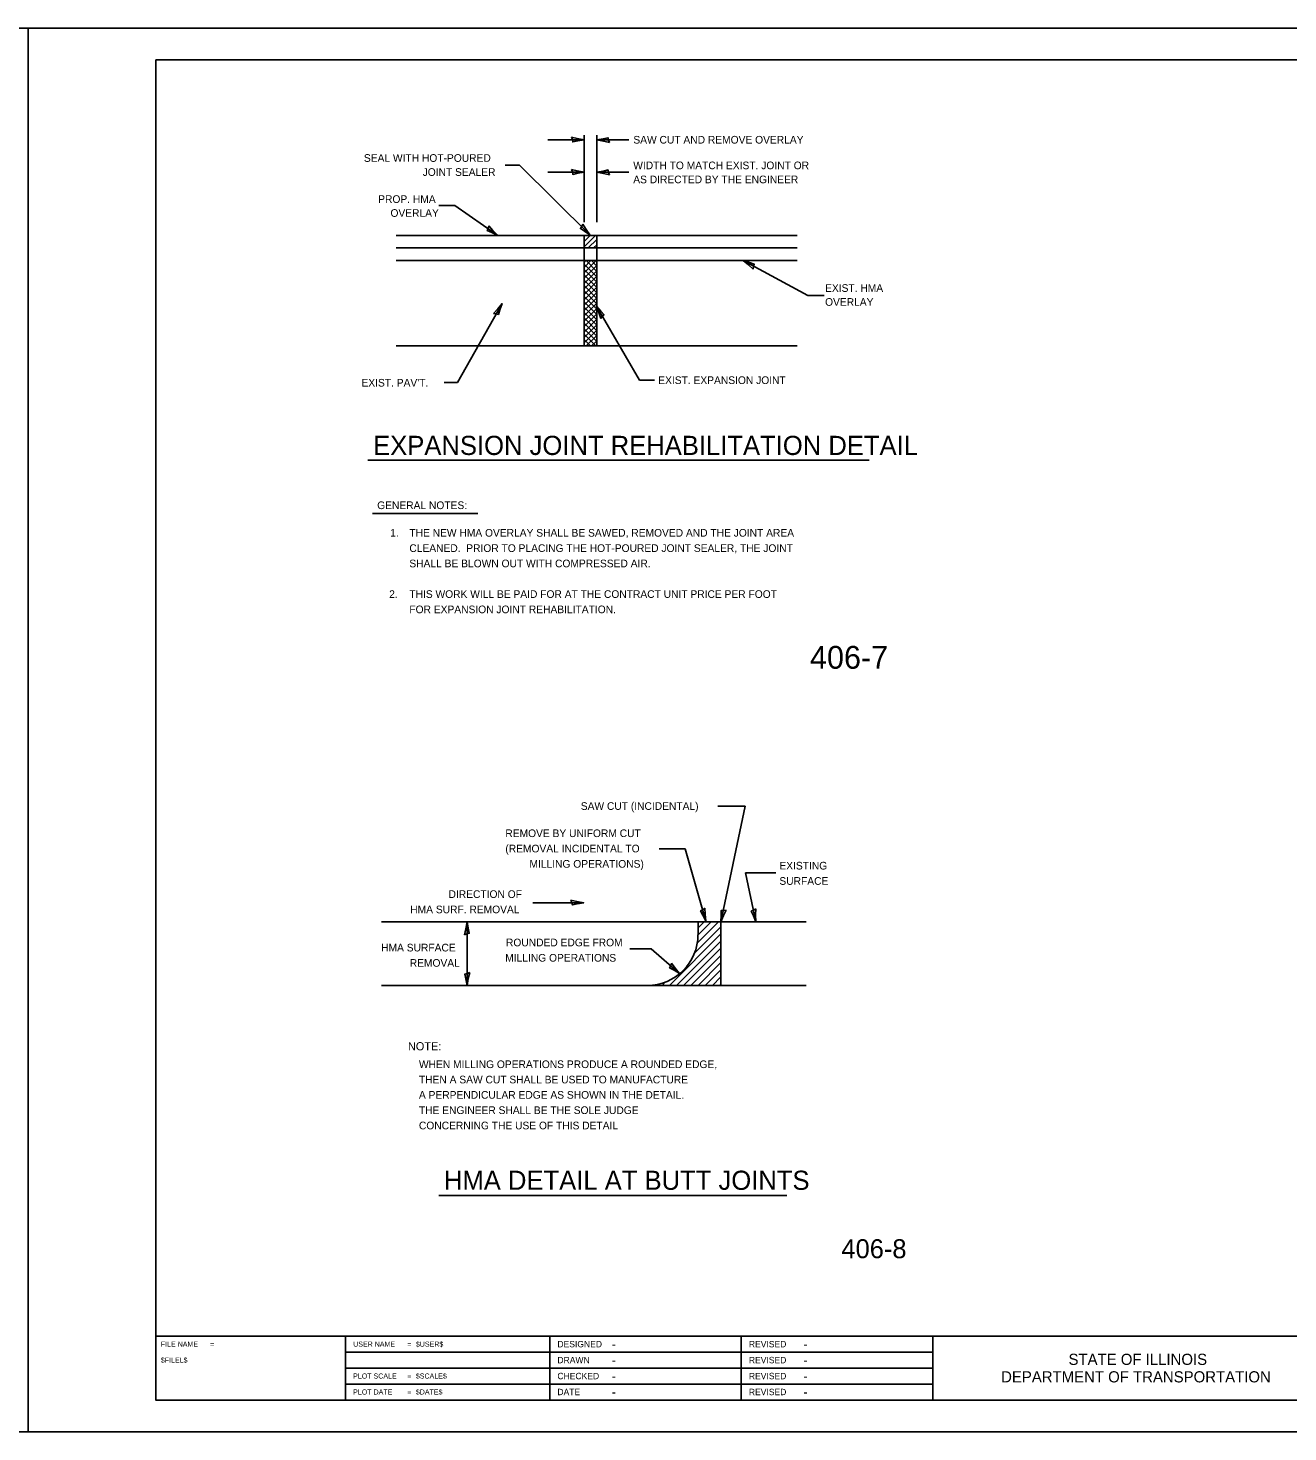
# Model space of a CAD drawing. Extents: x 1875357 to 1890680, y 2257528 to 2269761.
# Drawn here: x 1885557 to 1886544, y 2267641 to 2268741 of the extents above; entities that cross this region are included whole.
import ezdxf

# ---------------------------------------------------------------- set-up
doc = ezdxf.new("R2010")
doc.units = 0
for name, color, linetype in [('Level 1', 7, 'Continuous'), ('Level 24', 7, 'Continuous'), ('Level 40', 7, 'Continuous'), ('ROW_PR_Notes', 7, 'Continuous'), ('Sheets_50 Reference Boundary', 7, 'Continuous'), ('Sheets_General Details', 7, 'Continuous'), ('Sheets_Printer Plotting Border', 7, 'Continuous')]:
    doc.layers.add(name, color=color, linetype=linetype)

msp = doc.modelspace()

# ---------------------------------------------------------------- linework, layer by layer
at = {"layer": 'Level 24'}
for p, q in [((1885823.6, 2268402.2), (1886216.4, 2268402.2)), ((1885879.3, 2267826), (1886151.7, 2267826))]:
    msp.add_line(p, q, dxfattribs=at)
at = {"layer": 'Level 40'}
for p, q in [((1885993, 2268568.4), (1885993, 2268491.6)), ((1886002.9, 2268568.4), (1886002.9, 2268491.6)), ((1885845.9, 2268558.5), (1886160, 2268558.5)), ((1885845.9, 2268491.6), (1886160, 2268491.6)), ((1886100.2, 2268040.3), (1886082.3, 2268040.3)), ((1886082.3, 2268040.3), (1886082.3, 2268030.3)), ((1886100.2, 2267990.6), (1886100.2, 2268040.3)), ((1886042.5, 2267990.6), (1886100.2, 2267990.6))]:
    msp.add_line(p, q, dxfattribs=at)
msp.add_arc((1886042.5, 2268030.3), 39.7, 270, 0, dxfattribs=at)
at = {"layer": 'ROW_PR_Notes'}
for p, q in [((1885964.7, 2268653.2), (1885993, 2268653.2)), ((1885993, 2268588.6), (1885993, 2268656.8)), ((1886002.9, 2268588.6), (1886002.9, 2268656.8)), ((1886002.9, 2268653.2), (1886028.1, 2268653.2)), ((1885942.3, 2268633.4), (1885931.1, 2268633.4)), ((1885997.6, 2268578.6), (1885942.3, 2268633.4)), ((1885964.7, 2268627.8), (1885993, 2268627.8)), ((1886002.9, 2268627.8), (1886028.1, 2268627.8)), ((1885879.1, 2268601.7), (1885891.8, 2268601.7)), ((1885891.8, 2268601.7), (1885925.4, 2268578.3)), ((1885845.9, 2268578.3), (1886160, 2268578.3)), ((1885993, 2268568.4), (1885993, 2268578.3)), ((1885993, 2268569.4), (1886001.9, 2268578.3)), ((1885993, 2268573.6), (1885997.7, 2268578.3)), ((1885993, 2268577.8), (1885993.5, 2268578.3)), ((1885996.2, 2268568.4), (1886002.9, 2268575.1)), ((1886002.9, 2268568.4), (1886002.9, 2268578.3)), ((1885845.9, 2268568.4), (1886160, 2268568.4)), ((1886000.4, 2268568.4), (1886002.9, 2268570.9)), ((1885993, 2268548.9), (1886002.5, 2268558.5)), ((1885993, 2268553.1), (1885998.3, 2268558.5)), ((1885993, 2268557.3), (1885994.1, 2268558.5)), ((1886002.9, 2268545.8), (1885993, 2268555.7)), ((1885993, 2268544.7), (1886002.9, 2268554.6)), ((1886002.9, 2268550), (1885994.5, 2268558.5)), ((1886002.9, 2268554.2), (1885998.7, 2268558.5)), ((1886002.9, 2268558.4), (1886002.9, 2268558.5)), ((1886117.7, 2268558.5), (1886168.4, 2268531.2)), ((1886002.9, 2268541.6), (1885993, 2268551.5)), ((1885993, 2268540.5), (1886002.9, 2268550.4)), ((1886002.9, 2268537.4), (1885993, 2268547.3)), ((1885993, 2268536.3), (1886002.9, 2268546.2)), ((1886002.9, 2268533.2), (1885993, 2268543.1)), ((1885993, 2268532), (1886002.9, 2268542)), ((1886002.9, 2268528.9), (1885993, 2268538.9)), ((1885993, 2268527.8), (1886002.9, 2268537.8)), ((1886002.9, 2268524.7), (1885993, 2268534.7)), ((1885993, 2268523.6), (1886002.9, 2268533.6)), ((1886002.9, 2268520.5), (1885993, 2268530.4)), ((1886168.4, 2268531.2), (1886181, 2268531.2)), ((1885893.7, 2268462.9), (1885928.8, 2268524.8)), ((1885993, 2268519.4), (1886002.9, 2268529.3)), ((1886002.9, 2268516.3), (1885993, 2268526.2)), ((1885993, 2268515.2), (1886002.9, 2268525.1)), ((1886002.9, 2268512.1), (1885993, 2268522)), ((1885993, 2268511), (1886002.9, 2268520.9)), ((1886002.7, 2268522.9), (1886036.4, 2268464.9)), ((1886002.9, 2268507.9), (1885993, 2268517.8)), ((1885993, 2268506.8), (1886002.9, 2268516.7)), ((1886002.9, 2268503.6), (1885993, 2268513.6)), ((1885993, 2268502.5), (1886002.9, 2268512.5)), ((1886002.9, 2268499.4), (1885993, 2268509.4)), ((1885993, 2268498.3), (1886002.9, 2268508.3)), ((1886002.9, 2268495.2), (1885993, 2268505.1)), ((1885993, 2268494.1), (1886002.9, 2268504)), ((1886002.3, 2268491.6), (1885993, 2268500.9)), ((1885994.6, 2268491.6), (1886002.9, 2268499.8)), ((1885998.1, 2268491.6), (1885993, 2268496.7)), ((1885993.9, 2268491.6), (1885993, 2268492.5)), ((1885998.8, 2268491.6), (1886002.9, 2268495.6)), ((1886036.4, 2268464.9), (1886048.1, 2268464.9)), ((1885883.5, 2268462.9), (1885893.7, 2268462.9)), ((1885827.1, 2268360.4), (1885909.7, 2268360.4)), ((1886097.7, 2268131.1), (1886119.3, 2268131.1)), ((1886100.2, 2268040.3), (1886119.3, 2268131.1)), ((1886051.7, 2268097.6), (1886072.1, 2268097.6)), ((1886088.3, 2268041), (1886072.1, 2268097.6)), ((1886127.5, 2268040.3), (1886119.4, 2268078.9)), ((1886119.4, 2268078.9), (1886143.3, 2268078.9)), ((1885952.9, 2268055.3), (1885992.7, 2268055.3)), ((1885834.2, 2268040.3), (1886167.1, 2268040.3)), ((1885901.3, 2267990.6), (1885901.3, 2268040.3)), ((1886079.5, 2268015.9), (1886100.2, 2268036.6)), ((1886081.6, 2268023.7), (1886098.2, 2268040.3)), ((1886082.2, 2268029.9), (1886092.6, 2268040.3)), ((1886082.3, 2268030.3), (1886082.3, 2268040.3)), ((1886082.3, 2268035.6), (1886087, 2268040.3)), ((1886100.2, 2267990.6), (1886100.2, 2268040.3)), ((1886059.8, 2267990.6), (1886100.2, 2268031)), ((1886065.4, 2267990.6), (1886100.2, 2268025.3)), ((1886028.7, 2268019.2), (1886045.5, 2268019.2)), ((1886045.5, 2268019.2), (1886067.8, 2267999.9)), ((1886071, 2267990.6), (1886100.2, 2268019.7)), ((1886076.7, 2267990.6), (1886100.2, 2268014.1)), ((1886082.3, 2267990.6), (1886100.2, 2268008.5)), ((1886087.9, 2267990.6), (1886100.2, 2268002.9)), ((1886048.6, 2267990.6), (1886049.1, 2267991.2)), ((1886054.2, 2267990.6), (1886056.8, 2267993.3)), ((1886093.5, 2267990.6), (1886100.2, 2267997.2)), ((1886099.1, 2267990.6), (1886100.2, 2267991.6)), ((1885834.2, 2267990.6), (1886167.1, 2267990.6)), ((1886042.9, 2267990.6), (1886043, 2267990.6))]:
    msp.add_line(p, q, dxfattribs=at)
for points in [[(1885983, 2268655.2), (1885983.8, 2268653.3), (1885984.1, 2268651.5), (1885988, 2268652.3), (1885993, 2268653.2), (1885987.6, 2268654.1)], [(1886012.9, 2268651.1), (1886012.1, 2268653), (1886011.8, 2268654.8), (1886007.9, 2268654), (1886002.9, 2268653.2), (1886008.2, 2268652.2)], [(1886012.9, 2268651.1), (1886012.1, 2268653), (1886011.8, 2268654.8), (1886007.9, 2268654), (1886002.9, 2268653.2), (1886008.2, 2268652.2)], [(1885983, 2268629.9), (1885983.8, 2268628), (1885984.1, 2268626.1), (1885988, 2268626.9), (1885993, 2268627.8), (1885987.6, 2268628.8)], [(1886012.9, 2268625.7), (1886012.1, 2268627.6), (1886011.8, 2268629.5), (1886007.9, 2268628.7), (1886002.9, 2268627.8), (1886008.2, 2268626.8)], [(1885918.4, 2268585.8), (1885917.9, 2268583.7), (1885917.1, 2268582), (1885920.8, 2268580.5), (1885925.4, 2268578.3), (1885921.6, 2268582.2)], [(1885992, 2268587.1), (1885991.2, 2268585.2), (1885990.1, 2268583.6), (1885993.4, 2268581.5), (1885997.6, 2268578.6), (1885994.5, 2268583)], [(1886002.9, 2268568.4), (1885993, 2268568.4), (1885993, 2268568.4), (1886002.9, 2268568.4)], [(1886002.9, 2268568.4), (1885993, 2268568.4), (1885993, 2268558.5), (1886002.9, 2268558.5)], [(1886125.5, 2268551.9), (1886125.7, 2268554), (1886126.3, 2268555.7), (1886122.5, 2268556.9), (1886117.7, 2268558.5), (1886121.9, 2268555.1)], [(1885922, 2268517.1), (1885924.1, 2268516.9), (1885925.9, 2268516.3), (1885927.1, 2268520), (1885928.8, 2268524.8), (1885925.3, 2268520.6)], [(1886006, 2268513.2), (1886007.2, 2268514.9), (1886008.6, 2268516.1), (1886006, 2268519), (1886002.7, 2268522.9), (1886004.6, 2268517.8)], [(1885982.7, 2268057.3), (1885983.5, 2268055.4), (1885983.8, 2268053.6), (1885987.7, 2268054.4), (1885992.7, 2268055.3), (1885987.3, 2268056.2)], [(1886087.6, 2268051.1), (1886086, 2268049.8), (1886084.3, 2268049), (1886086.1, 2268045.5), (1886088.3, 2268041), (1886087.8, 2268046.3)], [(1886104.3, 2268049.6), (1886102.2, 2268049.2), (1886100.4, 2268049.3), (1886100.3, 2268045.3), (1886100.2, 2268040.3), (1886102.2, 2268045.3)], [(1886127.5, 2268050.5), (1886125.8, 2268049.4), (1886124, 2268048.7), (1886125.6, 2268045), (1886127.5, 2268040.3), (1886127.3, 2268045.8)], [(1885899.2, 2268030.3), (1885901.1, 2268031.1), (1885903, 2268031.4), (1885902.2, 2268035.3), (1885901.3, 2268040.3), (1885900.3, 2268034.9)], [(1886061.6, 2268008), (1886061, 2268006), (1886060, 2268004.4), (1886063.5, 2268002.5), (1886067.8, 2267999.9), (1886064.4, 2268004.1)], [(1885903.4, 2268000.6), (1885901.5, 2267999.8), (1885899.6, 2267999.5), (1885900.4, 2267995.6), (1885901.3, 2267990.6), (1885902.3, 2267995.9)]]:
    msp.add_lwpolyline(points, close=True, dxfattribs=at)
msp.add_arc((1886042.5, 2268030.3), 39.7, 270, 0, dxfattribs=at)
at = {"layer": 'Sheets_50 Reference Boundary'}
msp.add_lwpolyline([(1885657.4, 2268715.7), (1887232.4, 2268715.7), (1887232.4, 2267715.7), (1885657.4, 2267715.7)], close=True, dxfattribs=at)
at = {"layer": 'Sheets_General Details'}
for p, q in [((1887257.4, 2268740.7), (1885557.4, 2268740.7)), ((1885657.4, 2267715.7), (1887232.4, 2267715.7)), ((1885806.1, 2267715.7), (1885806.1, 2267665.7)), ((1885966.1, 2267715.7), (1885966.1, 2267665.7)), ((1886116.1, 2267715.7), (1886116.1, 2267665.7)), ((1886266.1, 2267715.7), (1886266.1, 2267665.7)), ((1885806.1, 2267703.2), (1886266.1, 2267703.2)), ((1885806.1, 2267690.7), (1886266.1, 2267690.7)), ((1885806.1, 2267678.2), (1886266.1, 2267678.2)), ((1887257.4, 2267640.7), (1885557.4, 2267640.7))]:
    msp.add_line(p, q, dxfattribs=at)
msp.add_lwpolyline([(1885657.4, 2268715.7), (1887232.4, 2268715.7), (1887232.4, 2267665.7), (1885657.4, 2267665.7)], close=True, dxfattribs=at)
at = {"layer": 'Sheets_Printer Plotting Border'}
for points in [[(1883857.4, 2267640.7), (1885557.4, 2267640.7), (1885557.4, 2268740.7), (1883857.4, 2268740.7)], [(1885557.4, 2267640.7), (1887257.4, 2267640.7), (1887257.4, 2268740.7), (1885557.4, 2268740.7)]]:
    msp.add_lwpolyline(points, close=True, dxfattribs=at)

# ---------------------------------------------------------------- texts
at = {"layer": 'Level 1'}
for s, height, p in [('406-7', 17.88, (1886170, 2268238.7)), ('406-8', 14.9, (1886194.6, 2267776.8))]:
    msp.add_text(s, height=height, dxfattribs=at).set_placement(p)
at = {"layer": 'Level 24'}
for s, p in [('EXPANSION JOINT REHABILITATION DETAIL', (1885827.7, 2268406.2)), ('HMA DETAIL AT BUTT JOINTS', (1885883.2, 2267830.4))]:
    msp.add_text(s, height=15, dxfattribs=at).set_placement(p)
at = {"layer": 'ROW_PR_Notes'}
for s, height, p in [('SAW CUT AND REMOVE OVERLAY', 6, (1886031.6, 2268650.2)), ('SEAL WITH HOT-POURED', 6, (1885820.5, 2268635.9)), ('JOINT SEALER', 6, (1885866.5, 2268624.9)), ('WIDTH TO MATCH EXIST. JOINT OR', 6, (1886031.5, 2268630.1)), ('AS DIRECTED BY THE ENGINEER', 6, (1886031.5, 2268619.1)), ('PROP. HMA', 6, (1885831.7, 2268603.7)), ('OVERLAY', 6, (1885841.3, 2268592.8)), ('EXIST. HMA', 6, (1886181.8, 2268534)), ('OVERLAY', 6, (1886181.8, 2268523.1)), ("EXIST. PAV'T.", 6, (1885818.6, 2268459.8)), ('EXIST. EXPANSION JOINT', 6, (1886051.1, 2268461.8)), ('GENERAL NOTES:', 6, (1885830.9, 2268363.8)), ('1.', 6, (1885841.1, 2268342.2)), ('THE NEW HMA OVERLAY SHALL BE SAWED, REMOVED AND THE JOINT AREA', 6, (1885856.1, 2268342.2)), ('CLEANED.  PRIOR TO PLACING THE HOT-POURED JOINT SEALER, THE JOINT', 6, (1885856.1, 2268330.2)), ('SHALL BE BLOWN OUT WITH COMPRESSED AIR.', 6, (1885856.1, 2268318.2)), ('2.', 6, (1885840.3, 2268294.2)), ('THIS WORK WILL BE PAID FOR AT THE CONTRACT UNIT PRICE PER FOOT', 6, (1885856.1, 2268294.2)), ('FOR EXPANSION JOINT REHABILITATION.', 6, (1885856.1, 2268282.2)), ('SAW CUT (INCIDENTAL)', 6, (1885990.4, 2268128.1)), ('REMOVE BY UNIFORM CUT', 6, (1885931.3, 2268106.8)), ('(REMOVAL INCIDENTAL TO', 6, (1885931.3, 2268094.8)), ('MILLING OPERATIONS)', 6, (1885950.2, 2268082.8)), ('EXISTING', 6, (1886146, 2268081.4)), ('SURFACE', 6, (1886146, 2268069.4)), ('DIRECTION OF', 6, (1885886.8, 2268059.1)), ('HMA SURF. REMOVAL', 6, (1885856.8, 2268047.1)), ('ROUNDED EDGE FROM', 6, (1885931.8, 2268021.2)), ('HMA SURFACE', 6, (1885834, 2268017.2)), ('MILLING OPERATIONS', 6, (1885931.2, 2268009.2)), ('REMOVAL', 6, (1885856.4, 2268005.2)), ('NOTE:', 6.4, (1885855, 2267939.7)), ('WHEN MILLING OPERATIONS PRODUCE A ROUNDED EDGE,', 6, (1885863.6, 2267925.8)), ('THEN A SAW CUT SHALL BE USED TO MANUFACTURE', 6, (1885863.6, 2267913.8)), ('A PERPENDICULAR EDGE AS SHOWN IN THE DETAIL.', 6, (1885863.6, 2267901.8)), ('THE ENGINEER SHALL BE THE SOLE JUDGE', 6, (1885863.6, 2267889.8)), ('CONCERNING THE USE OF THIS DETAIL', 6, (1885863.6, 2267877.8))]:
    msp.add_text(s, height=height, dxfattribs=at).set_placement(p)
at = {"layer": 'Sheets_General Details'}
for s, p in [('FILE NAME', (1885661.4, 2267707.5)), ('=', (1885700, 2267707.5)), ('USER NAME', (1885812.1, 2267707.5)), ('=', (1885854.5, 2267707.5)), ('$USER$', (1885861.2, 2267707.5)), ('$FILEL$', (1885661.4, 2267695)), ('PLOT SCALE', (1885812.1, 2267682.5)), ('=', (1885854.5, 2267682.5)), ('$SCALE$', (1885861.2, 2267682.5)), ('PLOT DATE', (1885812.1, 2267670)), ('=', (1885854.5, 2267670)), ('$DATE$', (1885861.2, 2267670))]:
    msp.add_text(s, height=4, rotation=360, dxfattribs=at).set_placement(p)
for s, height, p in [('DESIGNED', 5, (1885972.1, 2267707)), ('-', 7, (1886014.8, 2267706)), ('REVISED', 5, (1886122.1, 2267707)), ('-', 7, (1886164.8, 2267706)), ('DRAWN', 5, (1885972.1, 2267694.5)), ('-', 7, (1886014.8, 2267693.5)), ('REVISED', 5, (1886122.1, 2267694.5)), ('-', 7, (1886164.8, 2267693.5)), ('STATE OF ILLINOIS', 8.75, (1886372.5, 2267693.2)), ('CHECKED', 5, (1885972.1, 2267682)), ('-', 7, (1886014.8, 2267681)), ('REVISED', 5, (1886122.1, 2267682)), ('-', 7, (1886164.8, 2267681)), ('DEPARTMENT OF TRANSPORTATION', 8.75, (1886319.7, 2267679.5)), ('DATE', 5, (1885972.1, 2267669.5)), ('REVISED', 5, (1886122.1, 2267669.5)), ('-', 7, (1886014.8, 2267668.5)), ('-', 7, (1886164.8, 2267668.5))]:
    msp.add_text(s, height=height, dxfattribs=at).set_placement(p)

doc.saveas('drawing.dxf')
